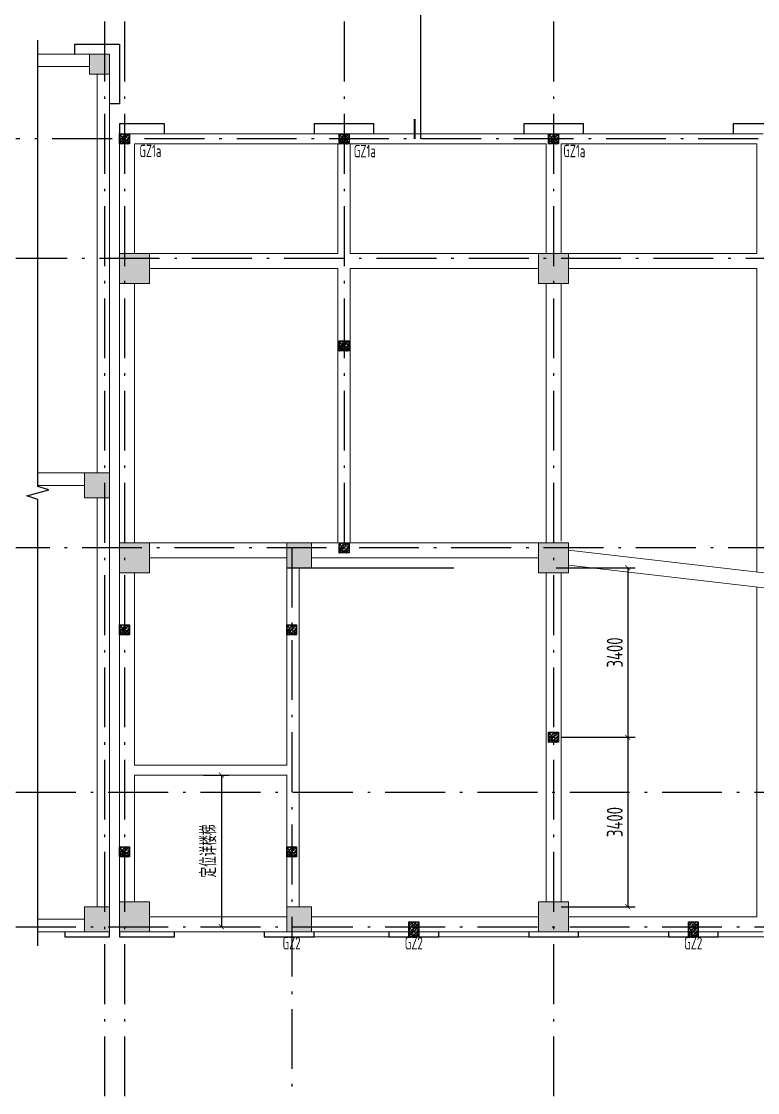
# Model space of a CAD drawing. Extents: x 169490 to 7584583, y -2399407 to 1374371.
# Drawn here: x 605930 to 620683, y 817704 to 839184 of the extents above; entities that cross this region are included whole.
import ezdxf

# ---------------------------------------------------------------- set-up
doc = ezdxf.new("R2010")
doc.units = 0
doc.header["$LTSCALE"] = 100
doc.linetypes.add('CENTER', pattern=[8, 5, -1, 1, -1])
doc.linetypes.add('D3轴线点划线', pattern=[18.5, 12, -3, 0.5, -3])
doc.layers.get('0').update_dxf_attribs({"linetype": 'CONTINUOUS'})
doc.layers.get('DEFPOINTS').update_dxf_attribs({"linetype": 'CONTINUOUS'})
for name, color, linetype in [('A-DI-I(索引)', 21, 'CONTINUOUS'), ('BEAM_CONT', 4, 'CONTINUOUS'), ('C-AXIS(轴号)', 3, 'CONTINUOUS'), ('C-DOTE', 8, 'D3轴线点划线'), ('GZ', 220, 'CENTER'), ('S-COLU-HATCH', 251, 'CONTINUOUS'), ('S-SLAB-DIM', 92, 'CONTINUOUS'), ('平面线脚', 30, 'CONTINUOUS'), ('线脚', 30, 'CONTINUOUS')]:
    doc.layers.add(name, color=color, linetype=linetype)
doc.layers.add('S-0-MODIFY', color=201, linetype='CONTINUOUS', plot=False)
doc.layers.add('S-COLU-LINE1', color=6, linetype='CONTINUOUS', lineweight=18)
doc.layers.add('平面-看线', color=45, linetype='CONTINUOUS', lineweight=15)
doc.styles.add('TSSD_Dimension', font='Tssdeng.shx', dxfattribs={"width": 0.7, "bigfont": 'tssdchn.shx'})
doc.styles.add('TSSD_REIN', font='tssdeng.shx', dxfattribs={"width": 0.7, "bigfont": 'hztxt.shx'})
doc.dimstyles.new('TSSD_100_100$0', dxfattribs={"dimtxt": 320, "dimasz": 100, "dimexe": 150, "dimexo": 150, "dimgap": 100, "dimtad": 1, "dimdec": 0, "dimzin": 0, "dimdsep": 46, "dimtxsty": 'TSSD_Dimension', "dimblk": 'ARCHTICK', "dimcen": 0, "dimclrt": 7, "dimadec": 1, "dimazin": 0, "dimtfac": 1, "dimtdec": 0, "dimtix": 1, "dimtmove": 2, "dimatfit": 3, "dimldrblk": '_TSDBK', "dimfxl": 1, "dimtolj": 1, "dimtzin": 0, "dimarcsym": 0})

# ---------------------------------------------------------------- blocks, each defined once
blk = doc.blocks.new('_ARCHTICK')
at = {"const_width": 0.15}
blk.add_lwpolyline([(-0.5, -0.5), (0.5, 0.5)], dxfattribs=at)
blk = doc.blocks.new('*D3503')
at = {"layer": 'DEFPOINTS', "color": 0, "ltscale": 10, "transparency": 16777216}
for p in [(609429, 824069), (609429, 821029), (609939, 821029)]:
    blk.add_point(p, dxfattribs=at)
at = {"layer": 'S-SLAB-DIM', "color": 0, "lineweight": -2, "ltscale": 10, "transparency": 16777216}
for p, q in [((609579, 824069), (610089, 824069)), ((609939, 824069), (609939, 821029)), ((609579, 821029), (610089, 821029))]:
    blk.add_line(p, q, dxfattribs=at)
at = {"layer": 'S-SLAB-DIM', "color": 0, "lineweight": -2, "ltscale": 10, "transparency": 16777216, "xscale": 100, "yscale": 100, "zscale": 100}
for p, rotation in [((609939, 824069), 90), ((609939, 821029), 270)]:
    blk.add_blockref('_ARCHTICK', p, dxfattribs=dict(at, rotation=rotation))
at = {"layer": 'S-SLAB-DIM', "color": 7, "ltscale": 10, "transparency": 16777216, "insert": (609679, 822549), "char_height": 320, "attachment_point": 5, "rotation": 90, "style": 'TSSD_Dimension'}
blk.add_mtext('\\A1;定位详楼梯', dxfattribs=at)
blk = doc.blocks.new('_TSDBK')
blk.add_line((-1, 0), (0, 0))
at = {"const_width": 0.5}
blk.add_lwpolyline([(-0.7, -0.7), (0.7, 0.7)], dxfattribs=at)
blk = doc.blocks.new('*D3964')
at = {"layer": 'DEFPOINTS', "color": 0, "ltscale": 10, "transparency": 16777216}
for p in [(616596, 824829), (616596, 821429), (618081, 821429)]:
    blk.add_point(p, dxfattribs=at)
at = {"layer": 'S-SLAB-DIM', "color": 0, "lineweight": -2, "ltscale": 10, "transparency": 16777216}
for p, q in [((616746, 824829), (618231, 824829)), ((618081, 824829), (618081, 821429)), ((616746, 821429), (618231, 821429))]:
    blk.add_line(p, q, dxfattribs=at)
at = {"layer": 'S-SLAB-DIM', "color": 0, "lineweight": -2, "ltscale": 10, "transparency": 16777216, "xscale": 100, "yscale": 100, "zscale": 100}
for p, rotation in [((618081, 824829), 90), ((618081, 821429), 270)]:
    blk.add_blockref('_ARCHTICK', p, dxfattribs=dict(at, rotation=rotation))
at = {"layer": 'S-SLAB-DIM', "color": 7, "ltscale": 10, "transparency": 16777216, "insert": (617821, 823129), "char_height": 320, "attachment_point": 5, "rotation": 90, "style": 'TSSD_Dimension'}
blk.add_mtext('\\A1;3400', dxfattribs=at)
blk = doc.blocks.new('*D3965')
at = {"layer": 'DEFPOINTS', "color": 0, "ltscale": 10, "transparency": 16777216}
for p in [(616496, 828229), (616596, 824829), (618081, 824829)]:
    blk.add_point(p, dxfattribs=at)
at = {"layer": 'S-SLAB-DIM', "color": 0, "lineweight": -2, "ltscale": 10, "transparency": 16777216}
for p, q in [((616646, 828229), (618231, 828229)), ((618081, 828229), (618081, 824829)), ((616746, 824829), (618231, 824829))]:
    blk.add_line(p, q, dxfattribs=at)
at = {"layer": 'S-SLAB-DIM', "color": 0, "lineweight": -2, "ltscale": 10, "transparency": 16777216, "xscale": 100, "yscale": 100, "zscale": 100}
for p, rotation in [((618081, 828229), 90), ((618081, 824829), 270)]:
    blk.add_blockref('_ARCHTICK', p, dxfattribs=dict(at, rotation=rotation))
at = {"layer": 'S-SLAB-DIM', "color": 7, "ltscale": 10, "transparency": 16777216, "insert": (617821, 826529), "char_height": 320, "attachment_point": 5, "rotation": 90, "style": 'TSSD_Dimension'}
blk.add_mtext('\\A1;3400', dxfattribs=at)

msp = doc.modelspace()

# ---------------------------------------------------------------- hatches: boundary and pattern name
at = {"layer": 'GZ', "linetype": 'ByBlock'}
h = msp.add_hatch(dxfattribs=at)
h.set_pattern_fill('ARMORED', color=2, scale=10, style=0)
h.set_pattern_definition([(50, (-1036725.9, 1314634.19), (71.7260183, -6.2752135), [7.5, -82.5]), (355, (-1036725.9, 1314634.19), (-13.8751334, 75.2192134), [6, -66]), (100.4514, (-1036719.92, 1314633.67), (57.8509382, 68.9439542), [6.374019, -70.1142112]), (46.1842, (-1036725.9, 1314654.19), (106.724105, -16.5519014), [11.25, -123.75]), (96.6356, (-1036717, 1314652.81), (93.4662706, 97.411787), [9.561029, -105.1713]), (351.1842, (-1036725.9, 1314654.19), (93.4661945, 97.41186), [9, -99]), (21, (-1036715.9, 1314649.19), (59.6907052, -40.261889), [7.5, -82.5]), (326, (-1036715.9, 1314649.19), (24.3315332, 72.5150045), [6, -66]), (71.4514, (-1036710.924, 1314645.84), (84.0222629, 32.2530497), [6.374019, -70.1142112]), (37.5, (-1036725.898, 1314634.192), (1.21598553, 33.2893854), [0, -65.2, 0, -67, 0, -66.25]), (7.5, (-1036725.898, 1314634.192), (26.30695374, 39.4411712), [0, -38.2, 0, -63.7, 0, -25.25]), (327.5, (-1036748.198, 1314634.192), (53.3822436, -2.25548717), [0, -25, 0, -78, 0, -103.5]), (317.5, (-1036758.2, 1314634.19), (58.3186169, 10.0104982), [0, -32.5, 0, -51.8, 0, -73.5]), (45, (-1036725.9, 1314634.19), (-35.355339, 35.355339), [])])
h.paths.add_polyline_path([(607895.7, 836928.9), (607895.7, 836728.9), (608095.7, 836728.9), (608095.7, 836928.9)])
h = msp.add_hatch(dxfattribs=at)
h.set_pattern_fill('ARMORED', color=2, scale=10, style=0)
h.set_pattern_definition([(50, (-1032325.9, 1314634.19), (71.7260183, -6.2752135), [7.5, -82.5]), (355, (-1032325.9, 1314634.19), (-13.8751334, 75.2192134), [6, -66]), (100.4514, (-1032319.92, 1314633.67), (57.8509382, 68.9439542), [6.374019, -70.1142112]), (46.1842, (-1032325.9, 1314654.19), (106.724105, -16.5519014), [11.25, -123.75]), (96.6356, (-1032317, 1314652.81), (93.4662706, 97.411787), [9.561029, -105.1713]), (351.1842, (-1032325.9, 1314654.19), (93.4661945, 97.41186), [9, -99]), (21, (-1032315.9, 1314649.19), (59.6907052, -40.261889), [7.5, -82.5]), (326, (-1032315.9, 1314649.19), (24.3315332, 72.5150045), [6, -66]), (71.4514, (-1032310.924, 1314645.84), (84.0222629, 32.2530497), [6.374019, -70.1142112]), (37.5, (-1032325.898, 1314634.192), (1.21598553, 33.2893854), [0, -65.2, 0, -67, 0, -66.25]), (7.5, (-1032325.898, 1314634.192), (26.30695374, 39.4411712), [0, -38.2, 0, -63.7, 0, -25.25]), (327.5, (-1032348.198, 1314634.192), (53.3822436, -2.25548717), [0, -25, 0, -78, 0, -103.5]), (317.5, (-1032358.2, 1314634.19), (58.3186169, 10.0104982), [0, -32.5, 0, -51.8, 0, -73.5]), (45, (-1032325.9, 1314634.19), (-35.355339, 35.355339), [])])
h.paths.add_polyline_path([(612295.7, 836928.9), (612295.7, 836728.9), (612495.7, 836728.9), (612495.7, 836928.9)])
h = msp.add_hatch(dxfattribs=at)
h.set_pattern_fill('ARMORED', color=2, scale=10, style=0)
h.set_pattern_definition([(50, (-1028125.9, 1314634.19), (71.7260183, -6.2752135), [7.5, -82.5]), (355, (-1028125.9, 1314634.19), (-13.8751334, 75.2192134), [6, -66]), (100.4514, (-1028119.92, 1314633.67), (57.8509382, 68.9439542), [6.374019, -70.1142112]), (46.1842, (-1028125.9, 1314654.19), (106.724105, -16.5519014), [11.25, -123.75]), (96.6356, (-1028117, 1314652.81), (93.4662706, 97.411787), [9.561029, -105.1713]), (351.1842, (-1028125.9, 1314654.19), (93.4661945, 97.41186), [9, -99]), (21, (-1028115.9, 1314649.19), (59.6907052, -40.261889), [7.5, -82.5]), (326, (-1028115.9, 1314649.19), (24.3315332, 72.5150045), [6, -66]), (71.4514, (-1028110.924, 1314645.84), (84.0222629, 32.2530497), [6.374019, -70.1142112]), (37.5, (-1028125.898, 1314634.192), (1.21598553, 33.2893854), [0, -65.2, 0, -67, 0, -66.25]), (7.5, (-1028125.898, 1314634.192), (26.30695374, 39.4411712), [0, -38.2, 0, -63.7, 0, -25.25]), (327.5, (-1028148.198, 1314634.192), (53.3822436, -2.25548717), [0, -25, 0, -78, 0, -103.5]), (317.5, (-1028158.2, 1314634.19), (58.3186169, 10.0104982), [0, -32.5, 0, -51.8, 0, -73.5]), (45, (-1028125.9, 1314634.19), (-35.355339, 35.355339), [])])
h.paths.add_polyline_path([(616495.7, 836928.9), (616495.7, 836728.9), (616695.7, 836728.9), (616695.7, 836928.9)])
h = msp.add_hatch(dxfattribs=at)
h.set_pattern_fill('ARMORED', color=2, scale=10, style=0)
h.set_pattern_definition([(50, (-1032325.9, 1310484.19), (71.7260183, -6.2752135), [7.5, -82.5]), (355, (-1032325.9, 1310484.19), (-13.8751334, 75.2192134), [6, -66]), (100.4514, (-1032319.92, 1310483.67), (57.8509382, 68.9439542), [6.374019, -70.1142112]), (46.1842, (-1032325.9, 1310504.19), (106.724105, -16.5519014), [11.25, -123.75]), (96.6356, (-1032317, 1310502.81), (93.4662706, 97.411787), [9.561029, -105.1713]), (351.1842, (-1032325.9, 1310504.19), (93.4661945, 97.41186), [9, -99]), (21, (-1032315.9, 1310499.19), (59.6907052, -40.261889), [7.5, -82.5]), (326, (-1032315.9, 1310499.19), (24.3315332, 72.5150045), [6, -66]), (71.4514, (-1032310.924, 1310495.84), (84.0222629, 32.2530497), [6.374019, -70.1142112]), (37.5, (-1032325.898, 1310484.192), (1.21598553, 33.2893854), [0, -65.2, 0, -67, 0, -66.25]), (7.5, (-1032325.898, 1310484.192), (26.30695374, 39.4411712), [0, -38.2, 0, -63.7, 0, -25.25]), (327.5, (-1032348.198, 1310484.192), (53.3822436, -2.25548717), [0, -25, 0, -78, 0, -103.5]), (317.5, (-1032358.2, 1310484.19), (58.3186169, 10.0104982), [0, -32.5, 0, -51.8, 0, -73.5]), (45, (-1032325.9, 1310484.19), (-35.355339, 35.355339), [])])
h.paths.add_polyline_path([(612295.7, 832778.9), (612295.7, 832578.9), (612495.7, 832578.9), (612495.7, 832778.9)])
h = msp.add_hatch(dxfattribs=at)
h.set_pattern_fill('ARMORED', color=2, scale=10, style=0)
h.set_pattern_definition([(50, (-1032325.9, 1306434.19), (71.7260183, -6.2752135), [7.5, -82.5]), (355, (-1032325.9, 1306434.19), (-13.8751334, 75.2192134), [6, -66]), (100.4514, (-1032319.92, 1306433.67), (57.8509382, 68.9439542), [6.374019, -70.1142112]), (46.1842, (-1032325.9, 1306454.19), (106.724105, -16.5519014), [11.25, -123.75]), (96.6356, (-1032317, 1306452.81), (93.4662706, 97.411787), [9.561029, -105.1713]), (351.1842, (-1032325.9, 1306454.19), (93.4661945, 97.41186), [9, -99]), (21, (-1032315.9, 1306449.19), (59.6907052, -40.261889), [7.5, -82.5]), (326, (-1032315.9, 1306449.19), (24.3315332, 72.5150045), [6, -66]), (71.4514, (-1032310.924, 1306445.84), (84.0222629, 32.2530497), [6.374019, -70.1142112]), (37.5, (-1032325.898, 1306434.192), (1.21598553, 33.2893854), [0, -65.2, 0, -67, 0, -66.25]), (7.5, (-1032325.898, 1306434.192), (26.30695374, 39.4411712), [0, -38.2, 0, -63.7, 0, -25.25]), (327.5, (-1032348.198, 1306434.192), (53.3822436, -2.25548717), [0, -25, 0, -78, 0, -103.5]), (317.5, (-1032358.2, 1306434.19), (58.3186169, 10.0104982), [0, -32.5, 0, -51.8, 0, -73.5]), (45, (-1032325.9, 1306434.19), (-35.355339, 35.355339), [])])
h.paths.add_polyline_path([(612295.7, 828728.9), (612295.7, 828528.9), (612495.7, 828528.9), (612495.7, 828728.9)])
h = msp.add_hatch(dxfattribs=at)
h.set_pattern_fill('ARMORED', color=2, scale=10, style=0)
h.set_pattern_definition([(50, (-1036725.9, 1304789.92), (71.7260183, -6.2752135), [7.5, -82.5]), (355, (-1036725.9, 1304789.92), (-13.8751334, 75.2192134), [6, -66]), (100.4514, (-1036719.92, 1304789.396), (57.8509382, 68.9439542), [6.374019, -70.1142112]), (46.1842, (-1036725.9, 1304809.92), (106.724105, -16.5519014), [11.25, -123.75]), (96.6356, (-1036717, 1304808.54), (93.4662706, 97.411787), [9.561029, -105.1713]), (351.1842, (-1036725.9, 1304809.92), (93.4661945, 97.41186), [9, -99]), (21, (-1036715.9, 1304804.92), (59.6907052, -40.261889), [7.5, -82.5]), (326, (-1036715.9, 1304804.92), (24.3315332, 72.5150045), [6, -66]), (71.4514, (-1036710.924, 1304801.564), (84.0222629, 32.2530497), [6.374019, -70.1142112]), (37.5, (-1036725.898, 1304789.92), (1.21598553, 33.2893854), [0, -65.2, 0, -67, 0, -66.25]), (7.5, (-1036725.898, 1304789.92), (26.30695374, 39.4411712), [0, -38.2, 0, -63.7, 0, -25.25]), (327.5, (-1036748.198, 1304789.92), (53.3822436, -2.25548717), [0, -25, 0, -78, 0, -103.5]), (317.5, (-1036758.2, 1304789.92), (58.3186169, 10.0104982), [0, -32.5, 0, -51.8, 0, -73.5]), (45, (-1036725.9, 1304789.92), (-35.355339, 35.355339), [])])
h.paths.add_polyline_path([(607895.7, 827084.6), (607895.7, 826884.6), (608095.7, 826884.6), (608095.7, 827084.6)])
h = msp.add_hatch(dxfattribs=at)
h.set_pattern_fill('ARMORED', color=2, scale=10, style=0)
h.set_pattern_definition([(50, (-1033375.9, 1304789.92), (71.7260183, -6.2752135), [7.5, -82.5]), (355, (-1033375.9, 1304789.92), (-13.8751334, 75.2192134), [6, -66]), (100.4514, (-1033369.92, 1304789.396), (57.8509382, 68.9439542), [6.374019, -70.1142112]), (46.1842, (-1033375.9, 1304809.92), (106.724105, -16.5519014), [11.25, -123.75]), (96.6356, (-1033367, 1304808.54), (93.4662706, 97.411787), [9.561029, -105.1713]), (351.1842, (-1033375.9, 1304809.92), (93.4661945, 97.41186), [9, -99]), (21, (-1033365.9, 1304804.92), (59.6907052, -40.261889), [7.5, -82.5]), (326, (-1033365.9, 1304804.92), (24.3315332, 72.5150045), [6, -66]), (71.4514, (-1033360.924, 1304801.564), (84.0222629, 32.2530497), [6.374019, -70.1142112]), (37.5, (-1033375.898, 1304789.92), (1.21598553, 33.2893854), [0, -65.2, 0, -67, 0, -66.25]), (7.5, (-1033375.898, 1304789.92), (26.30695374, 39.4411712), [0, -38.2, 0, -63.7, 0, -25.25]), (327.5, (-1033398.198, 1304789.92), (53.3822436, -2.25548717), [0, -25, 0, -78, 0, -103.5]), (317.5, (-1033408.2, 1304789.92), (58.3186169, 10.0104982), [0, -32.5, 0, -51.8, 0, -73.5]), (45, (-1033375.9, 1304789.92), (-35.355339, 35.355339), [])])
h.paths.add_polyline_path([(611245.7, 827084.6), (611245.7, 826884.6), (611445.7, 826884.6), (611445.7, 827084.6)])
h = msp.add_hatch(dxfattribs=at)
h.set_pattern_fill('ARMORED', color=2, scale=10, style=0)
h.set_pattern_definition([(50, (-1028125.9, 1302634.19), (71.7260183, -6.2752135), [7.5, -82.5]), (355, (-1028125.9, 1302634.19), (-13.8751334, 75.2192134), [6, -66]), (100.4514, (-1028119.92, 1302633.67), (57.8509382, 68.9439542), [6.374019, -70.1142112]), (46.1842, (-1028125.9, 1302654.19), (106.724105, -16.5519014), [11.25, -123.75]), (96.6356, (-1028117, 1302652.81), (93.4662706, 97.411787), [9.561029, -105.1713]), (351.1842, (-1028125.9, 1302654.19), (93.4661945, 97.41186), [9, -99]), (21, (-1028115.9, 1302649.19), (59.6907052, -40.261889), [7.5, -82.5]), (326, (-1028115.9, 1302649.19), (24.3315332, 72.5150045), [6, -66]), (71.4514, (-1028110.924, 1302645.84), (84.0222629, 32.2530497), [6.374019, -70.1142112]), (37.5, (-1028125.898, 1302634.192), (1.21598553, 33.2893854), [0, -65.2, 0, -67, 0, -66.25]), (7.5, (-1028125.898, 1302634.192), (26.30695374, 39.4411712), [0, -38.2, 0, -63.7, 0, -25.25]), (327.5, (-1028148.198, 1302634.192), (53.3822436, -2.25548717), [0, -25, 0, -78, 0, -103.5]), (317.5, (-1028158.2, 1302634.19), (58.3186169, 10.0104982), [0, -32.5, 0, -51.8, 0, -73.5]), (45, (-1028125.9, 1302634.19), (-35.355339, 35.355339), [])])
h.paths.add_polyline_path([(616495.7, 824928.9), (616495.7, 824728.9), (616695.7, 824728.9), (616695.7, 824928.9)])
h = msp.add_hatch(dxfattribs=at)
h.set_pattern_fill('ARMORED', color=2, scale=10, style=0)
h.set_pattern_definition([(50, (-1036725.9, 1300334.19), (71.7260183, -6.2752135), [7.5, -82.5]), (355, (-1036725.9, 1300334.19), (-13.8751334, 75.2192134), [6, -66]), (100.4514, (-1036719.92, 1300333.67), (57.8509382, 68.9439542), [6.374019, -70.1142112]), (46.1842, (-1036725.9, 1300354.19), (106.724105, -16.5519014), [11.25, -123.75]), (96.6356, (-1036717, 1300352.81), (93.4662706, 97.411787), [9.561029, -105.1713]), (351.1842, (-1036725.9, 1300354.19), (93.4661945, 97.41186), [9, -99]), (21, (-1036715.9, 1300349.19), (59.6907052, -40.261889), [7.5, -82.5]), (326, (-1036715.9, 1300349.19), (24.3315332, 72.5150045), [6, -66]), (71.4514, (-1036710.924, 1300345.84), (84.0222629, 32.2530497), [6.374019, -70.1142112]), (37.5, (-1036725.898, 1300334.192), (1.21598553, 33.2893854), [0, -65.2, 0, -67, 0, -66.25]), (7.5, (-1036725.898, 1300334.192), (26.30695374, 39.4411712), [0, -38.2, 0, -63.7, 0, -25.25]), (327.5, (-1036748.198, 1300334.192), (53.3822436, -2.25548717), [0, -25, 0, -78, 0, -103.5]), (317.5, (-1036758.2, 1300334.19), (58.3186169, 10.0104982), [0, -32.5, 0, -51.8, 0, -73.5]), (45, (-1036725.9, 1300334.19), (-35.355339, 35.355339), [])])
h.paths.add_polyline_path([(607895.7, 822628.9), (607895.7, 822428.9), (608095.7, 822428.9), (608095.7, 822628.9)])
h = msp.add_hatch(dxfattribs=at)
h.set_pattern_fill('ARMORED', color=2, scale=10, style=0)
h.set_pattern_definition([(50, (-1033375.9, 1300334.19), (71.7260183, -6.2752135), [7.5, -82.5]), (355, (-1033375.9, 1300334.19), (-13.8751334, 75.2192134), [6, -66]), (100.4514, (-1033369.92, 1300333.67), (57.8509382, 68.9439542), [6.374019, -70.1142112]), (46.1842, (-1033375.9, 1300354.19), (106.724105, -16.5519014), [11.25, -123.75]), (96.6356, (-1033367, 1300352.81), (93.4662706, 97.411787), [9.561029, -105.1713]), (351.1842, (-1033375.9, 1300354.19), (93.4661945, 97.41186), [9, -99]), (21, (-1033365.9, 1300349.19), (59.6907052, -40.261889), [7.5, -82.5]), (326, (-1033365.9, 1300349.19), (24.3315332, 72.5150045), [6, -66]), (71.4514, (-1033360.924, 1300345.84), (84.0222629, 32.2530497), [6.374019, -70.1142112]), (37.5, (-1033375.898, 1300334.192), (1.21598553, 33.2893854), [0, -65.2, 0, -67, 0, -66.25]), (7.5, (-1033375.898, 1300334.192), (26.30695374, 39.4411712), [0, -38.2, 0, -63.7, 0, -25.25]), (327.5, (-1033398.198, 1300334.192), (53.3822436, -2.25548717), [0, -25, 0, -78, 0, -103.5]), (317.5, (-1033408.2, 1300334.19), (58.3186169, 10.0104982), [0, -32.5, 0, -51.8, 0, -73.5]), (45, (-1033375.9, 1300334.19), (-35.355339, 35.355339), [])])
h.paths.add_polyline_path([(611245.7, 822628.9), (611245.7, 822428.9), (611445.7, 822428.9), (611445.7, 822628.9)])
h = msp.add_hatch(dxfattribs=at)
h.set_pattern_fill('ARMORED', color=2, scale=10, style=0)
h.set_pattern_definition([(50, (-1030925.9, 1298734.19), (71.7260183, -6.2752135), [7.5, -82.5]), (355, (-1030925.9, 1298734.19), (-13.8751334, 75.2192134), [6, -66]), (100.4514, (-1030919.92, 1298733.67), (57.8509382, 68.9439542), [6.374019, -70.1142112]), (46.1842, (-1030925.9, 1298754.19), (106.724105, -16.5519014), [11.25, -123.75]), (96.6356, (-1030917, 1298752.81), (93.4662706, 97.411787), [9.561029, -105.1713]), (351.1842, (-1030925.9, 1298754.19), (93.4661945, 97.41186), [9, -99]), (21, (-1030915.9, 1298749.19), (59.6907052, -40.261889), [7.5, -82.5]), (326, (-1030915.9, 1298749.19), (24.3315332, 72.5150045), [6, -66]), (71.4514, (-1030910.924, 1298745.84), (84.0222629, 32.2530497), [6.374019, -70.1142112]), (37.5, (-1030925.898, 1298734.192), (1.21598553, 33.2893854), [0, -65.2, 0, -67, 0, -66.25]), (7.5, (-1030925.898, 1298734.192), (26.30695374, 39.4411712), [0, -38.2, 0, -63.7, 0, -25.25]), (327.5, (-1030948.198, 1298734.192), (53.3822436, -2.25548717), [0, -25, 0, -78, 0, -103.5]), (317.5, (-1030958.2, 1298734.19), (58.3186169, 10.0104982), [0, -32.5, 0, -51.8, 0, -73.5]), (45, (-1030925.9, 1298734.19), (-35.355339, 35.355339), [])])
h.paths.add_polyline_path([(613695.7, 821128.9), (613695.7, 820828.9), (613895.7, 820828.9), (613895.7, 821128.9)])
h = msp.add_hatch(dxfattribs=at)
h.set_pattern_fill('ARMORED', color=2, scale=10, style=0)
h.set_pattern_definition([(50, (-1025325.9, 1298734.19), (71.7260183, -6.2752135), [7.5, -82.5]), (355, (-1025325.9, 1298734.19), (-13.8751334, 75.2192134), [6, -66]), (100.4514, (-1025319.92, 1298733.67), (57.8509382, 68.9439542), [6.374019, -70.1142112]), (46.1842, (-1025325.9, 1298754.19), (106.724105, -16.5519014), [11.25, -123.75]), (96.6356, (-1025317, 1298752.81), (93.4662706, 97.411787), [9.561029, -105.1713]), (351.1842, (-1025325.9, 1298754.19), (93.4661945, 97.41186), [9, -99]), (21, (-1025315.9, 1298749.19), (59.6907052, -40.261889), [7.5, -82.5]), (326, (-1025315.9, 1298749.19), (24.3315332, 72.5150045), [6, -66]), (71.4514, (-1025310.924, 1298745.84), (84.0222629, 32.2530497), [6.374019, -70.1142112]), (37.5, (-1025325.898, 1298734.192), (1.21598553, 33.2893854), [0, -65.2, 0, -67, 0, -66.25]), (7.5, (-1025325.898, 1298734.192), (26.30695374, 39.4411712), [0, -38.2, 0, -63.7, 0, -25.25]), (327.5, (-1025348.198, 1298734.192), (53.3822436, -2.25548717), [0, -25, 0, -78, 0, -103.5]), (317.5, (-1025358.2, 1298734.19), (58.3186169, 10.0104982), [0, -32.5, 0, -51.8, 0, -73.5]), (45, (-1025325.9, 1298734.19), (-35.355339, 35.355339), [])])
h.paths.add_polyline_path([(619295.7, 821128.9), (619295.7, 820828.9), (619495.7, 820828.9), (619495.7, 821128.9)])
at = {"layer": 'S-COLU-HATCH'}
h = msp.add_hatch(color=256, dxfattribs=at)
h.dxf.hatch_style = 1
h.paths.add_polyline_path([(607296.7, 838528.9), (607696.7, 838528.9), (607696.7, 838128.9), (607296.7, 838128.9)])
at = {"layer": 'S-COLU-HATCH', "ltscale": 10}
h = msp.add_hatch(color=256, dxfattribs=at)
h.dxf.hatch_style = 1
h.paths.add_polyline_path([(607696.7, 838528.9), (607296.7, 838528.9), (607296.7, 838128.9), (607696.7, 838128.9)])
h = msp.add_hatch(color=256, dxfattribs=at)
h.dxf.hatch_style = 1
h.paths.add_polyline_path([(608495.7, 834528.9), (607895.7, 834528.9), (607895.7, 833928.9), (608495.7, 833928.9)])
h = msp.add_hatch(color=256, dxfattribs=at)
h.dxf.hatch_style = 1
h.paths.add_polyline_path([(616895.7, 834528.9), (616295.7, 834528.9), (616295.7, 833928.9), (616895.7, 833928.9)])
h = msp.add_hatch(color=256, dxfattribs=at)
h.dxf.hatch_style = 1
h.paths.add_polyline_path([(607696.7, 830128.9), (607196.7, 830128.9), (607196.7, 829628.9), (607696.7, 829628.9)])
h = msp.add_hatch(color=256, dxfattribs=at)
h.dxf.hatch_style = 1
h.paths.add_polyline_path([(608495.7, 828728.9), (607895.7, 828728.9), (607895.7, 828128.9), (608495.7, 828128.9)])
h = msp.add_hatch(color=256, dxfattribs=at)
h.dxf.hatch_style = 1
h.paths.add_polyline_path([(611745.7, 828728.9), (611245.7, 828728.9), (611245.7, 828228.9), (611745.7, 828228.9)])
h = msp.add_hatch(color=256, dxfattribs=at)
h.dxf.hatch_style = 1
h.paths.add_polyline_path([(616895.7, 828728.9), (616295.7, 828728.9), (616295.7, 828128.9), (616895.7, 828128.9)])
h = msp.add_hatch(color=256, dxfattribs=at)
h.dxf.hatch_style = 1
h.paths.add_polyline_path([(607696.7, 821428.9), (607196.7, 821428.9), (607196.7, 820928.9), (607696.7, 820928.9)])
h = msp.add_hatch(color=256, dxfattribs=at)
h.dxf.hatch_style = 1
h.paths.add_polyline_path([(608495.7, 821528.9), (607895.7, 821528.9), (607895.7, 820928.9), (608495.7, 820928.9)])
h = msp.add_hatch(color=256, dxfattribs=at)
h.dxf.hatch_style = 1
h.paths.add_polyline_path([(611745.7, 821428.9), (611245.7, 821428.9), (611245.7, 820928.9), (611745.7, 820928.9)])
h = msp.add_hatch(color=256, dxfattribs=at)
h.dxf.hatch_style = 1
h.paths.add_polyline_path([(616895.7, 821528.9), (616295.7, 821528.9), (616295.7, 820928.9), (616895.7, 820928.9)])

# ---------------------------------------------------------------- linework, layer by layer
at = {"layer": 'A-DI-I(索引)'}
msp.add_line((613933.3, 836828.9), (613933.3, 840730.5), dxfattribs=at)
at = {"layer": 'A-DI-I(索引)', "const_width": 40}
msp.add_lwpolyline([(613813.3, 836828.9), (613813.3, 837228.9)], dxfattribs=at)
at = {"layer": 'BEAM_CONT', "lineweight": 18}
for p, q in [((607296.7, 838528.9), (606259.9, 838528.9)), ((606259.9, 838278.9), (607296.7, 838278.9)), ((607446.7, 838128.9), (607446.7, 830128.9)), ((607696.7, 830128.9), (607696.7, 838128.9)), ((607895.7, 836928.9), (607895.7, 834528.9)), ((612395.7, 836928.9), (607895.7, 836928.9)), ((616595.7, 836928.9), (612395.7, 836928.9)), ((620795.7, 836928.9), (616595.7, 836928.9)), ((608195.7, 834528.9), (608195.7, 836728.9)), ((608195.7, 836728.9), (612270.7, 836728.9)), ((612270.7, 836728.9), (612270.7, 834528.9)), ((612520.7, 836728.9), (616445.7, 836728.9)), ((612520.7, 834528.9), (612520.7, 836728.9)), ((616445.7, 836728.9), (616445.7, 834528.9)), ((616745.7, 834528.9), (616745.7, 836728.9)), ((616745.7, 836728.9), (620670.7, 836728.9)), ((620670.7, 836728.9), (620670.7, 834528.9)), ((612270.7, 834528.9), (608495.7, 834528.9)), ((616295.7, 834528.9), (612520.7, 834528.9)), ((620670.7, 834528.9), (616895.7, 834528.9)), ((608495.7, 834228.9), (612270.7, 834228.9)), ((612270.7, 834228.9), (612270.7, 828728.9)), ((612520.7, 834228.9), (616295.7, 834228.9)), ((612520.7, 828728.9), (612520.7, 834228.9)), ((616895.7, 834228.9), (620670.7, 834228.9)), ((620670.7, 834228.9), (620670.7, 828144.4)), ((607895.7, 833928.9), (607895.7, 828728.9)), ((608195.7, 828728.9), (608195.7, 833928.9)), ((616445.7, 833928.9), (616445.7, 828728.9)), ((616745.7, 828758.2), (616745.7, 833928.9)), ((607196.7, 830128.9), (606259.9, 830128.9)), ((606259.9, 829878.9), (607196.7, 829878.9)), ((607446.7, 829628.9), (607446.7, 821428.9)), ((607696.7, 821428.9), (607696.7, 829628.9)), ((611245.7, 828728.9), (608495.7, 828728.9)), ((612270.7, 828728.9), (611745.7, 828728.9)), ((616295.7, 828728.9), (612520.7, 828728.9)), ((616895.7, 828579.9), (624713.9, 827677.9)), ((608495.7, 828428.9), (611245.7, 828428.9)), ((611745.7, 828428.9), (612395.7, 828428.9)), ((612395.7, 828428.9), (616295.7, 828428.9)), ((616895.7, 828277.9), (624679.5, 827379.9)), ((607895.7, 828128.9), (607895.7, 824168.9)), ((608195.7, 824268.9), (608195.7, 828128.9)), ((611245.7, 828228.9), (611245.7, 824268.9)), ((611495.7, 824168.9), (611495.7, 828228.9)), ((616445.7, 828128.9), (616445.7, 821528.9)), ((616745.7, 821528.9), (616745.7, 828128.9)), ((620670.7, 827842.4), (620670.7, 821228.9)), ((611245.7, 824268.9), (608195.7, 824268.9)), ((607895.7, 824168.9), (607895.7, 821528.9)), ((608195.7, 821528.9), (608195.7, 824068.9)), ((608195.7, 824068.9), (611245.7, 824068.9)), ((611245.7, 824068.9), (611245.7, 821428.9)), ((611495.7, 821428.9), (611495.7, 824168.9)), ((607196.7, 821178.9), (606259.9, 821178.9)), ((611245.7, 821228.9), (608495.7, 821228.9)), ((616295.7, 821228.9), (611745.7, 821228.9)), ((620670.7, 821228.9), (616895.7, 821228.9)), ((606259.9, 820928.9), (607196.7, 820928.9)), ((608495.7, 820928.9), (611245.7, 820928.9)), ((611745.7, 820928.9), (616295.7, 820928.9)), ((616895.7, 820928.9), (620795.7, 820928.9))]:
    msp.add_line(p, q, dxfattribs=at)
at = {"layer": 'C-AXIS(轴号)'}
msp.add_lwpolyline([(606259.9, 820648.9), (606259.9, 829598.9), (606039.9, 829668.9), (606479.9, 829788.9), (606259.9, 829858.9), (606259.9, 838808.9)], dxfattribs=at)
at = {"layer": 'C-DOTE'}
for p, q in [((607595.7, 841028.9), (607595.7, 816328.9)), ((607995.7, 841028.9), (607995.7, 816328.9)), ((612395.7, 841028.9), (612395.7, 828628.9)), ((616595.7, 841028.9), (616595.7, 816328.9)), ((683595.7, 836828.9), (605819.4, 836828.9)), ((641995.7, 834428.9), (605819.4, 834428.9)), ((624995.7, 828628.9), (605819.4, 828628.9)), ((611345.7, 828628.9), (611345.7, 816328.9)), ((605819.4, 823728.9), (633395.7, 823728.9)), ((605819.4, 821028.9), (683595.7, 821028.9))]:
    msp.add_line(p, q, dxfattribs=at)
at = {"layer": 'GZ', "color": 2, "linetype": 'ByBlock'}
for points in [[(607895.7, 836928.9), (608095.7, 836928.9), (608095.7, 836728.9), (607895.7, 836728.9)], [(612295.7, 836928.9), (612495.7, 836928.9), (612495.7, 836728.9), (612295.7, 836728.9)], [(616495.7, 836928.9), (616695.7, 836928.9), (616695.7, 836728.9), (616495.7, 836728.9)], [(612295.7, 832778.9), (612495.7, 832778.9), (612495.7, 832578.9), (612295.7, 832578.9)], [(612295.7, 828728.9), (612495.7, 828728.9), (612495.7, 828528.9), (612295.7, 828528.9)], [(607895.7, 827084.6), (608095.7, 827084.6), (608095.7, 826884.6), (607895.7, 826884.6)], [(611245.7, 827084.6), (611445.7, 827084.6), (611445.7, 826884.6), (611245.7, 826884.6)], [(616495.7, 824928.9), (616695.7, 824928.9), (616695.7, 824728.9), (616495.7, 824728.9)], [(607895.7, 822628.9), (608095.7, 822628.9), (608095.7, 822428.9), (607895.7, 822428.9)], [(611245.7, 822628.9), (611445.7, 822628.9), (611445.7, 822428.9), (611245.7, 822428.9)], [(613695.7, 821128.9), (613895.7, 821128.9), (613895.7, 820828.9), (613695.7, 820828.9)], [(619295.7, 821128.9), (619495.7, 821128.9), (619495.7, 820828.9), (619295.7, 820828.9)]]:
    msp.add_lwpolyline(points, close=True, dxfattribs=at)
at = {"layer": 'S-0-MODIFY', "ltscale": 10}
msp.add_line((611245.7, 828228.9), (614598.9, 828228.9), dxfattribs=at)
at = {"layer": 'S-COLU-LINE1'}
for points in [[(607296.7, 838528.9), (607696.7, 838528.9), (607696.7, 838128.9), (607296.7, 838128.9)], [(607696.7, 838528.9), (607296.7, 838528.9), (607296.7, 838128.9), (607696.7, 838128.9)], [(608495.7, 834528.9), (607895.7, 834528.9), (607895.7, 833928.9), (608495.7, 833928.9)], [(616895.7, 834528.9), (616295.7, 834528.9), (616295.7, 833928.9), (616895.7, 833928.9)], [(607696.7, 830128.9), (607196.7, 830128.9), (607196.7, 829628.9), (607696.7, 829628.9)], [(608495.7, 828728.9), (607895.7, 828728.9), (607895.7, 828128.9), (608495.7, 828128.9)], [(611745.7, 828728.9), (611245.7, 828728.9), (611245.7, 828228.9), (611745.7, 828228.9)], [(616895.7, 828728.9), (616295.7, 828728.9), (616295.7, 828128.9), (616895.7, 828128.9)], [(607696.7, 821428.9), (607196.7, 821428.9), (607196.7, 820928.9), (607696.7, 820928.9)], [(608495.7, 821528.9), (607895.7, 821528.9), (607895.7, 820928.9), (608495.7, 820928.9)], [(611745.7, 821428.9), (611245.7, 821428.9), (611245.7, 820928.9), (611745.7, 820928.9)], [(616895.7, 821528.9), (616295.7, 821528.9), (616295.7, 820928.9), (616895.7, 820928.9)]]:
    msp.add_lwpolyline(points, close=True, dxfattribs=at)
at = {"layer": '平面-看线'}
for points in [[(611795.7, 820828.9), (613295.7, 820828.9)], [(614295.7, 820828.9), (616095.7, 820828.9)], [(617095.7, 820828.9), (618895.7, 820828.9)], [(619895.7, 820828.9), (621695.7, 820828.9)]]:
    msp.add_lwpolyline(points, dxfattribs=at)
at = {"layer": '平面线脚'}
for points in [[(606996.7, 838528.9), (606996.7, 838728.9), (607896.7, 838728.9), (607896.7, 837528.9), (607696.7, 837528.9)], [(608795.7, 836928.9), (608795.7, 837128.9), (607895.7, 837128.9), (607895.7, 836928.9)], [(612995.7, 836928.9), (612995.7, 837128.9), (611795.7, 837128.9), (611795.7, 836928.9)], [(617195.7, 836928.9), (617195.7, 837128.9), (615995.7, 837128.9), (615995.7, 836928.9)], [(621395.7, 836928.9), (621395.7, 837128.9), (620195.7, 837128.9), (620195.7, 836928.9)]]:
    msp.add_lwpolyline(points, dxfattribs=at)
at = {"layer": '线脚', "color": 10}
for points in [[(606796.7, 820928.9), (606796.7, 820828.9), (607696.7, 820828.9), (607696.7, 820928.9)], [(607895.7, 820928.9), (607895.7, 820828.9), (608996.7, 820828.9), (608996.7, 820928.9)], [(610795.7, 820928.9), (610795.7, 820828.9), (611795.7, 820828.9), (611795.7, 820928.9)], [(613295.7, 820928.9), (613295.7, 820828.9), (614295.7, 820828.9), (614295.7, 820928.9)], [(616095.7, 820928.9), (616095.7, 820828.9), (617095.7, 820828.9), (617095.7, 820928.9)], [(618895.7, 820928.9), (618895.7, 820828.9), (619895.7, 820828.9), (619895.7, 820928.9)]]:
    msp.add_lwpolyline(points, dxfattribs=at)

# ---------------------------------------------------------------- texts
at = {"layer": 'GZ', "color": 2, "linetype": 'ByBlock', "style": 'TSSD_REIN', "width": 0.65}
for s, p in [('GZ1a', (608293.1, 836461.9)), ('GZ1a', (612591.7, 836457.7)), ('GZ1a', (616789.9, 836461.3)), ('GZ2', (611163, 820574.9)), ('GZ2', (613613, 820574.9)), ('GZ2', (619213, 820574.9))]:
    msp.add_text(s, height=250, dxfattribs=at).set_placement(p)

# ---------------------------------------------------------------- dimensions: what is measured, and where the dimension line sits
at = {"layer": 'S-SLAB-DIM', "ltscale": 10}
for base, p1, p2, picture, middle in [((618081.2, 824828.9), (616495.7, 828228.9), (616595.7, 824828.9), '*D3965', (617821.2, 826528.9)), ((618081.2, 821428.9), (616595.7, 824828.9), (616595.7, 821428.9), '*D3964', (617821.2, 823128.9))]:
    dim = msp.add_linear_dim(base=base, p1=p1, p2=p2, angle=90, dimstyle='TSSD_100_100$0', dxfattribs=at)
    dim.commit()
    dim.dimension.update_dxf_attribs({"geometry": picture, "text_midpoint": middle})
dim = msp.add_linear_dim(base=(609938.7, 821028.9), p1=(609429.5, 824068.9), p2=(609429.5, 821028.9), angle=90, text='定位详楼梯', dimstyle='TSSD_100_100$0', dxfattribs=at)
dim.commit()
dim.dimension.update_dxf_attribs({"geometry": '*D3503', "text_midpoint": (609678.7, 822548.9)})

doc.saveas('drawing.dxf')
